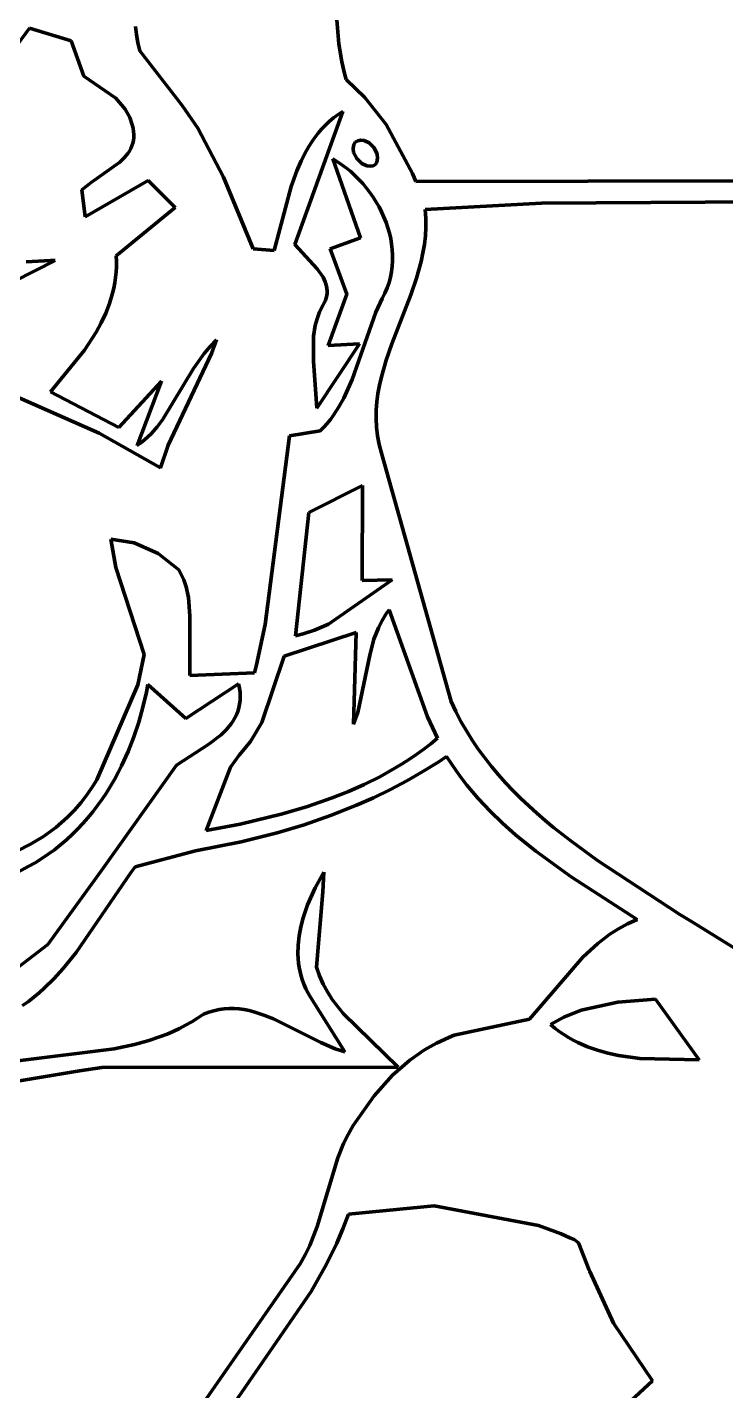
# Model space of a CAD drawing. Header units: millimetres. Extents: x 0 to 12.5, y 0 to 14.6.
# Drawn here: x 6.312 to 7.321, y 11.36 to 13.329 of the extents above; entities that cross this region are included whole.
import ezdxf

# ---------------------------------------------------------------- set-up
doc = ezdxf.new("R2010")
doc.units = ezdxf.units.MM
doc.layers.add('color#131313ff', color=7, linetype='CONTINUOUS', lineweight=100)
doc.layers.add('color#fcfcfcff', color=7, linetype='CONTINUOUS', lineweight=100)

msp = doc.modelspace()

# ---------------------------------------------------------------- linework, layer by layer
at = {"layer": 'color#131313ff'}
for p, q in [((6.7578, 13.3566), (6.7623, 13.3045)), ((6.2345, 13.2173), (6.3157, 13.3275)), ((6.3157, 13.3275), (6.3757, 13.3089)), ((6.4703, 13.3181), (6.4686, 13.3298)), ((6.3757, 13.3089), (6.3941, 13.2581)), ((6.4723, 13.3064), (6.4703, 13.3181)), ((6.4748, 13.2948), (6.4723, 13.3064)), ((6.5362, 13.2159), (6.4748, 13.2948)), ((6.7623, 13.3045), (6.7665, 13.2788)), ((6.7665, 13.2788), (6.7703, 13.2617)), ((6.3941, 13.2581), (6.4405, 13.2264)), ((6.7703, 13.2617), (6.7726, 13.2533)), ((6.7726, 13.2533), (6.7998, 13.2273)), ((6.7998, 13.2273), (6.8304, 13.1885)), ((6.4405, 13.2264), (6.4538, 13.2106)), ((6.4538, 13.2106), (6.4604, 13.1982)), ((6.5587, 13.1828), (6.5362, 13.2159)), ((6.6989, 13.0151), (6.768, 13.2071)), ((6.768, 13.2071), (6.7611, 13.2026)), ((6.4604, 13.1982), (6.4638, 13.1878)), ((6.4638, 13.1878), (6.4652, 13.1829)), ((6.7428, 13.1873), (6.7374, 13.1816)), ((6.7485, 13.1927), (6.7428, 13.1873)), ((6.7546, 13.1978), (6.7485, 13.1927)), ((6.7611, 13.2026), (6.7546, 13.1978)), ((6.8304, 13.1885), (6.8687, 13.1175)), ((6.4652, 13.1829), (6.466, 13.1782)), ((6.4664, 13.1693), (6.4658, 13.1652)), ((6.466, 13.1782), (6.4664, 13.1737)), ((6.4664, 13.1737), (6.4664, 13.1693)), ((6.5959, 13.1122), (6.5587, 13.1828)), ((6.7275, 13.1696), (6.7231, 13.1632)), ((6.7323, 13.1757), (6.7275, 13.1696)), ((6.7374, 13.1816), (6.7323, 13.1757)), ((6.46, 13.15), (6.4577, 13.1466)), ((6.462, 13.1536), (6.46, 13.15)), ((6.4636, 13.1573), (6.462, 13.1536)), ((6.4649, 13.1612), (6.4636, 13.1573)), ((6.4658, 13.1652), (6.4649, 13.1612)), ((6.715, 13.1499), (6.7079, 13.1359)), ((6.7189, 13.1566), (6.715, 13.1499)), ((6.7231, 13.1632), (6.7189, 13.1566)), ((6.7839, 13.1593), (6.7828, 13.1537)), ((6.7828, 13.1537), (6.7835, 13.148)), ((6.7835, 13.148), (6.788, 13.139)), ((6.7858, 13.1627), (6.7839, 13.1593)), ((6.7895, 13.1646), (6.7858, 13.1627)), ((6.7934, 13.1655), (6.7895, 13.1646)), ((6.799, 13.1651), (6.7934, 13.1655)), ((6.8061, 13.1619), (6.799, 13.1651)), ((6.8132, 13.1548), (6.8061, 13.1619)), ((6.8174, 13.1456), (6.8132, 13.1548)), ((6.446, 13.1339), (6.4048, 13.1045)), ((6.4523, 13.14), (6.446, 13.1339)), ((6.4577, 13.1466), (6.4523, 13.14)), ((6.7079, 13.1359), (6.7016, 13.1213)), ((6.7602, 13.1346), (6.7534, 13.1387)), ((6.7534, 13.1387), (6.7937, 13.0245)), ((6.7668, 13.1301), (6.7602, 13.1346)), ((6.7732, 13.1253), (6.7668, 13.1301)), ((6.788, 13.139), (6.7954, 13.1319)), ((6.7954, 13.1319), (6.8025, 13.1286)), ((6.8025, 13.1286), (6.8081, 13.128)), ((6.8081, 13.128), (6.8118, 13.1287)), ((6.8118, 13.1287), (6.8153, 13.1304)), ((6.8153, 13.1304), (6.8171, 13.134)), ((6.8171, 13.134), (6.8181, 13.1397)), ((6.8181, 13.1397), (6.8174, 13.1456)), ((6.6387, 13.0087), (6.5959, 13.1122)), ((6.7016, 13.1213), (6.6936, 13.0987)), ((6.7795, 13.1202), (6.7732, 13.1253)), ((6.7855, 13.1147), (6.7795, 13.1202)), ((6.7913, 13.109), (6.7855, 13.1147)), ((6.7968, 13.1029), (6.7913, 13.109)), ((6.8687, 13.1175), (6.8736, 13.106)), ((6.4048, 13.1045), (6.3914, 13.0942)), ((6.3914, 13.0942), (6.396, 13.055)), ((6.396, 13.055), (6.4868, 13.1074)), ((6.4868, 13.1074), (6.5262, 13.0687)), ((6.6936, 13.0987), (6.6687, 13.0065)), ((6.8021, 13.0966), (6.7968, 13.1029)), ((6.8071, 13.0901), (6.8021, 13.0966)), ((6.8118, 13.0833), (6.8071, 13.0901)), ((6.8736, 13.106), (8.0002, 13.1077)), ((6.8162, 13.0764), (6.8118, 13.0833)), ((6.8203, 13.0693), (6.8162, 13.0764)), ((6.824, 13.062), (6.8203, 13.0693)), ((7.055, 13.0747), (6.8871, 13.0654)), ((7.6944, 13.0791), (7.055, 13.0747)), ((6.5262, 13.0687), (6.4408, 12.9987)), ((6.8274, 13.0545), (6.824, 13.062)), ((6.8304, 13.0469), (6.8274, 13.0545)), ((6.8871, 13.0654), (6.888, 13.0527)), ((6.888, 13.0527), (6.888, 13.0401)), ((6.8331, 13.0392), (6.8304, 13.0469)), ((6.8353, 13.0314), (6.8331, 13.0392)), ((6.8371, 13.0236), (6.8353, 13.0314)), ((6.888, 13.0401), (6.8872, 13.0276)), ((6.7311, 12.9797), (6.6989, 13.0151)), ((6.7937, 13.0245), (6.7499, 13.0086)), ((6.8385, 13.0156), (6.8371, 13.0236)), ((6.8394, 13.0077), (6.8385, 13.0156)), ((6.8858, 13.0152), (6.8837, 13.0029)), ((6.8872, 13.0276), (6.8858, 13.0152)), ((6.2496, 12.9395), (6.3529, 12.992)), ((6.3458, 12.992), (6.3107, 12.9899)), ((6.3529, 12.992), (6.3458, 12.992)), ((6.4408, 12.9987), (6.4411, 12.9907)), ((6.4411, 12.9907), (6.4411, 12.9827)), ((6.6687, 13.0065), (6.6387, 13.0087)), ((6.7499, 13.0086), (6.7736, 12.9433)), ((6.8393, 12.9837), (6.8398, 12.9917)), ((6.8399, 12.9997), (6.8394, 13.0077)), ((6.8398, 12.9917), (6.8399, 12.9997)), ((6.881, 12.9907), (6.8779, 12.9786)), ((6.8837, 13.0029), (6.881, 12.9907)), ((6.4407, 12.9749), (6.4399, 12.9672)), ((6.4411, 12.9827), (6.4407, 12.9749)), ((6.7394, 12.9677), (6.7311, 12.9797)), ((6.8367, 12.9679), (6.8383, 12.9758)), ((6.8383, 12.9758), (6.8393, 12.9837)), ((6.8779, 12.9786), (6.8743, 12.9666)), ((6.4374, 12.952), (6.4356, 12.9446)), ((6.4388, 12.9595), (6.4374, 12.952)), ((6.4399, 12.9672), (6.4388, 12.9595)), ((6.7424, 12.9614), (6.7394, 12.9677)), ((6.7444, 12.9549), (6.7424, 12.9614)), ((6.745, 12.9516), (6.7444, 12.9549)), ((6.7453, 12.9483), (6.745, 12.9516)), ((6.8288, 12.9448), (6.832, 12.9524)), ((6.832, 12.9524), (6.8347, 12.9601)), ((6.8347, 12.9601), (6.8367, 12.9679)), ((6.8743, 12.9666), (6.8662, 12.9426)), ((6.4356, 12.9446), (6.4312, 12.93)), ((6.7412, 12.9308), (6.7428, 12.9344)), ((6.7428, 12.9344), (6.744, 12.938)), ((6.744, 12.938), (6.7448, 12.9414)), ((6.7448, 12.9414), (6.7452, 12.9449)), ((6.7452, 12.9449), (6.7453, 12.9483)), ((6.7736, 12.9433), (6.747, 12.8692)), ((6.8157, 12.9174), (6.8249, 12.9373)), ((6.8249, 12.9373), (6.8288, 12.9448)), ((6.8662, 12.9426), (6.8389, 12.8716)), ((6.4257, 12.9158), (6.4192, 12.902)), ((6.4312, 12.93), (6.4257, 12.9158)), ((6.7308, 12.9079), (6.7345, 12.9177)), ((6.7345, 12.9177), (6.7392, 12.9272)), ((6.7392, 12.9272), (6.7412, 12.9308)), ((6.7813, 12.8201), (6.8157, 12.9174)), ((6.4192, 12.902), (6.4118, 12.8885)), ((6.7258, 12.8828), (6.7282, 12.898)), ((6.7282, 12.898), (6.7308, 12.9079)), ((6.4118, 12.8885), (6.395, 12.8624)), ((6.5763, 12.8679), (6.5856, 12.8774)), ((6.5856, 12.8774), (6.5784, 12.8578)), ((6.7255, 12.8465), (6.7258, 12.8828)), ((6.395, 12.8624), (6.3461, 12.8024)), ((6.5784, 12.8578), (6.5159, 12.7255)), ((6.5526, 12.8359), (6.5677, 12.8577)), ((6.5677, 12.8577), (6.5763, 12.8679)), ((6.7923, 12.8715), (6.7307, 12.7787)), ((6.747, 12.8692), (6.7923, 12.8715)), ((6.8389, 12.8716), (6.8307, 12.8479)), ((6.5079, 12.762), (6.5526, 12.8359)), ((6.7307, 12.7787), (6.7255, 12.8465)), ((6.827, 12.836), (6.8237, 12.8241)), ((6.8307, 12.8479), (6.827, 12.836)), ((6.4445, 12.7509), (6.5063, 12.8176)), ((6.5063, 12.8176), (6.4709, 12.7247)), ((6.7695, 12.7934), (6.7813, 12.8201)), ((6.8237, 12.8241), (6.821, 12.8121)), ((6.4162, 12.7429), (6.2845, 12.8009)), ((6.3461, 12.8024), (6.4445, 12.7509)), ((6.8187, 12.8001), (6.8171, 12.788)), ((6.821, 12.8121), (6.8187, 12.8001)), ((6.7545, 12.7685), (6.7624, 12.7807)), ((6.7624, 12.7807), (6.7695, 12.7934)), ((6.8161, 12.7759), (6.8159, 12.7636)), ((6.8171, 12.788), (6.8161, 12.7759)), ((6.4999, 12.7517), (6.5079, 12.762)), ((6.7406, 12.7513), (6.7455, 12.7568)), ((6.7455, 12.7568), (6.7502, 12.7626)), ((6.7502, 12.7626), (6.7545, 12.7685)), ((6.8159, 12.7636), (6.8166, 12.7513)), ((6.5046, 12.6925), (6.4162, 12.7429)), ((6.4815, 12.7329), (6.4911, 12.7419)), ((6.4911, 12.7419), (6.4999, 12.7517)), ((6.6559, 12.4666), (6.6912, 12.7387)), ((6.6912, 12.7387), (6.7353, 12.7459)), ((6.7353, 12.7459), (6.7406, 12.7513)), ((6.8166, 12.7513), (6.8181, 12.7388)), ((6.8181, 12.7388), (6.8205, 12.7263)), ((6.4709, 12.7247), (6.4764, 12.7287)), ((6.4764, 12.7287), (6.4815, 12.7329)), ((6.5159, 12.7255), (6.5046, 12.6925)), ((6.8205, 12.7263), (6.824, 12.7136)), ((6.824, 12.7136), (6.9244, 12.3552)), ((6.7965, 12.667), (6.7188, 12.6284)), ((6.7959, 12.53), (6.7965, 12.667)), ((6.7188, 12.6284), (6.6996, 12.4503)), ((6.4404, 12.5486), (6.433, 12.5899)), ((6.433, 12.5899), (6.4668, 12.5845)), ((6.4668, 12.5845), (6.5015, 12.5692)), ((6.5015, 12.5692), (6.5312, 12.5454)), ((6.4812, 12.4232), (6.4404, 12.5486)), ((6.5312, 12.5454), (6.5338, 12.5406)), ((6.5338, 12.5406), (6.5383, 12.5309)), ((6.5383, 12.5309), (6.5417, 12.5209)), ((6.5417, 12.5209), (6.5451, 12.5055)), ((6.7472, 12.4672), (6.8391, 12.5308)), ((6.8391, 12.5308), (6.7959, 12.53)), ((6.5451, 12.5055), (6.5473, 12.479)), ((6.5473, 12.479), (6.5472, 12.3929)), ((6.8311, 12.4828), (6.8247, 12.4725)), ((6.8348, 12.4878), (6.8311, 12.4828)), ((6.8903, 12.3333), (6.8348, 12.4878)), ((6.6434, 12.4082), (6.6559, 12.4666)), ((6.7269, 12.4582), (6.7472, 12.4672)), ((6.8193, 12.4618), (6.8129, 12.4451)), ((6.8247, 12.4725), (6.8193, 12.4618)), ((6.7875, 12.4549), (6.6835, 12.4206)), ((6.6996, 12.4503), (6.7108, 12.4529)), ((6.7108, 12.4529), (6.7269, 12.4582)), ((6.7834, 12.3228), (6.7875, 12.4549)), ((6.8129, 12.4451), (6.8068, 12.4221)), ((6.4723, 12.3793), (6.4812, 12.4232)), ((6.6835, 12.4206), (6.6512, 12.325)), ((6.8068, 12.4221), (6.7896, 12.3397)), ((6.6404, 12.3966), (6.6434, 12.4082)), ((6.6176, 12.381), (6.5412, 12.3307)), ((6.5472, 12.3929), (6.6404, 12.3966)), ((6.6189, 12.3746), (6.6176, 12.381)), ((6.413, 12.2425), (6.4723, 12.3793)), ((6.4845, 12.3689), (6.4795, 12.3471)), ((6.4865, 12.3798), (6.4845, 12.3689)), ((6.5412, 12.3307), (6.4865, 12.3798)), ((6.6197, 12.3684), (6.6189, 12.3746)), ((6.62, 12.3625), (6.6197, 12.3684)), ((6.6197, 12.3568), (6.62, 12.3625)), ((6.4795, 12.3471), (6.4734, 12.3255)), ((6.6145, 12.3363), (6.6164, 12.3411)), ((6.6164, 12.3411), (6.6179, 12.3462)), ((6.6179, 12.3462), (6.619, 12.3514)), ((6.619, 12.3514), (6.6197, 12.3568)), ((6.9244, 12.3552), (6.9312, 12.3407)), ((6.4734, 12.3255), (6.4663, 12.3042)), ((6.5999, 12.3149), (6.6066, 12.323)), ((6.6066, 12.323), (6.6096, 12.3273)), ((6.6096, 12.3273), (6.6122, 12.3317)), ((6.6122, 12.3317), (6.6145, 12.3363)), ((6.6512, 12.325), (6.6349, 12.2978)), ((6.7896, 12.3397), (6.7834, 12.3228)), ((6.9048, 12.3023), (6.8903, 12.3333)), ((6.9312, 12.3407), (6.9386, 12.3265)), ((6.9386, 12.3265), (6.9465, 12.3128)), ((6.4663, 12.3042), (6.458, 12.2832)), ((6.5748, 12.2937), (6.5922, 12.3074)), ((6.5922, 12.3074), (6.5999, 12.3149)), ((6.895, 12.2943), (6.9048, 12.3023)), ((6.9465, 12.3128), (6.9548, 12.2994)), ((6.458, 12.2832), (6.4487, 12.2627)), ((6.5281, 12.2632), (6.5748, 12.2937)), ((6.6349, 12.2978), (6.6214, 12.2811)), ((6.8747, 12.2792), (6.8849, 12.2866)), ((6.8849, 12.2866), (6.895, 12.2943)), ((6.9548, 12.2994), (6.9636, 12.2864)), ((6.9636, 12.2864), (6.9729, 12.2738)), ((6.4194, 12.1112), (6.5281, 12.2632)), ((6.4487, 12.2627), (6.4436, 12.2527)), ((6.6185, 12.2779), (6.606, 12.2606)), ((6.6214, 12.2811), (6.6185, 12.2779)), ((6.8431, 12.2589), (6.8538, 12.2654)), ((6.8538, 12.2654), (6.8644, 12.2722)), ((6.8644, 12.2722), (6.8747, 12.2792)), ((6.9066, 12.2684), (6.8837, 12.2541)), ((6.9178, 12.2759), (6.9066, 12.2684)), ((6.9247, 12.2652), (6.9178, 12.2759)), ((6.9319, 12.2548), (6.9247, 12.2652)), ((6.9729, 12.2738), (6.9825, 12.2615)), ((6.4071, 12.2331), (6.413, 12.2425)), ((6.4382, 12.2428), (6.4326, 12.2331)), ((6.4436, 12.2527), (6.4382, 12.2428)), ((6.606, 12.2606), (6.5708, 12.1691)), ((6.7989, 12.2356), (6.8213, 12.2467)), ((6.8213, 12.2467), (6.8431, 12.2589)), ((6.8837, 12.2541), (6.8604, 12.2407)), ((6.9394, 12.2446), (6.9319, 12.2548)), ((6.9471, 12.2346), (6.9394, 12.2446)), ((6.9825, 12.2615), (6.9926, 12.2495)), ((6.9926, 12.2495), (7.003, 12.2378)), ((6.3989, 12.2209), (6.4071, 12.2331)), ((6.4266, 12.2235), (6.4204, 12.2142)), ((6.4326, 12.2331), (6.4266, 12.2235)), ((6.7528, 12.2161), (6.7761, 12.2254)), ((6.7761, 12.2254), (6.7989, 12.2356)), ((6.8366, 12.2281), (6.8124, 12.2164)), ((6.8604, 12.2407), (6.8366, 12.2281)), ((6.9551, 12.225), (6.9471, 12.2346)), ((6.9634, 12.2155), (6.9551, 12.225)), ((7.003, 12.2378), (7.0138, 12.2265)), ((7.0138, 12.2265), (7.0249, 12.2154)), ((6.3804, 12.1983), (6.39, 12.2093)), ((6.39, 12.2093), (6.3989, 12.2209)), ((6.4139, 12.2051), (6.4072, 12.1962)), ((6.4204, 12.2142), (6.4139, 12.2051)), ((6.6811, 12.1931), (6.7172, 12.2038)), ((6.7172, 12.2038), (6.7528, 12.2161)), ((6.7878, 12.2055), (6.7503, 12.1906)), ((6.8124, 12.2164), (6.7878, 12.2055)), ((6.9806, 12.1972), (6.9634, 12.2155)), ((7.0249, 12.2154), (7.0363, 12.2046)), ((7.0363, 12.2046), (7.048, 12.194)), ((6.3535, 12.1736), (6.3701, 12.188)), ((6.3701, 12.188), (6.3804, 12.1983)), ((6.4001, 12.1875), (6.3928, 12.1791)), ((6.4072, 12.1962), (6.4001, 12.1875)), ((6.6199, 12.1785), (6.6811, 12.1931)), ((6.7503, 12.1906), (6.7121, 12.1774)), ((6.9986, 12.1798), (6.9806, 12.1972)), ((7.048, 12.194), (7.0599, 12.1837)), ((7.0599, 12.1837), (7.0721, 12.1736)), ((6.3358, 12.1607), (6.3535, 12.1736)), ((6.3852, 12.171), (6.3773, 12.1632)), ((6.3928, 12.1791), (6.3852, 12.171)), ((6.5708, 12.1691), (6.6199, 12.1785)), ((6.6734, 12.1658), (6.6211, 12.1527)), ((6.7121, 12.1774), (6.6734, 12.1658)), ((7.0173, 12.1631), (6.9986, 12.1798)), ((7.0721, 12.1736), (7.097, 12.154)), ((6.2975, 12.1392), (6.317, 12.1492)), ((6.317, 12.1492), (6.3358, 12.1607)), ((6.3606, 12.1483), (6.3518, 12.1414)), ((6.3691, 12.1556), (6.3606, 12.1483)), ((6.3773, 12.1632), (6.3691, 12.1556)), ((6.6211, 12.1527), (6.5551, 12.1398)), ((7.0466, 12.1393), (7.0173, 12.1631)), ((7.097, 12.154), (7.1357, 12.126)), ((6.3334, 12.1285), (6.3238, 12.1226)), ((6.3428, 12.1348), (6.3334, 12.1285)), ((6.3518, 12.1414), (6.3428, 12.1348)), ((6.5551, 12.1398), (6.4684, 12.1169)), ((7.0977, 12.1023), (7.0466, 12.1393)), ((7.1357, 12.126), (7.2543, 12.048)), ((6.3139, 12.1171), (6.2988, 12.1092)), ((6.3238, 12.1226), (6.3139, 12.1171)), ((6.3419, 12.0045), (6.4194, 12.1112)), ((6.4625, 12.1089), (6.383, 11.9932)), ((6.4684, 12.1169), (6.4625, 12.1089)), ((6.7281, 12.0863), (6.7408, 12.1088)), ((6.7408, 12.1088), (6.7393, 12.0804)), ((6.7172, 12.062), (6.7281, 12.0863)), ((7.1929, 12.0408), (7.0977, 12.1023)), ((6.7393, 12.0804), (6.73, 11.972)), ((6.7108, 12.0429), (6.7172, 12.062)), ((7.2543, 12.048), (7.2712, 12.0379)), ((6.705, 12.0169), (6.7074, 12.03)), ((6.7074, 12.03), (6.7108, 12.0429)), ((7.1537, 12.0194), (7.1661, 12.0274)), ((7.1661, 12.0274), (7.1791, 12.0345)), ((7.1791, 12.0345), (7.1929, 12.0408)), ((7.2712, 12.0379), (7.4395, 11.9337)), ((6.7036, 12.0038), (6.705, 12.0169)), ((7.1362, 12.006), (7.1537, 12.0194)), ((6.2653, 11.9459), (6.3419, 12.0045)), ((6.383, 11.9932), (6.3643, 11.97)), ((6.7032, 11.9908), (6.7036, 12.0038)), ((6.7035, 11.9843), (6.7032, 11.9908)), ((7.1147, 11.9862), (7.1362, 12.006)), ((6.3643, 11.97), (6.351, 11.9552)), ((6.7041, 11.9778), (6.7035, 11.9843)), ((6.705, 11.9714), (6.7041, 11.9778)), ((6.7063, 11.9651), (6.705, 11.9714)), ((6.73, 11.972), (6.7343, 11.9594)), ((7.0373, 11.8969), (7.1147, 11.9862)), ((6.351, 11.9552), (6.3369, 11.9413)), ((6.7078, 11.9588), (6.7063, 11.9651)), ((6.7098, 11.9526), (6.7078, 11.9588)), ((6.7121, 11.9464), (6.7098, 11.9526)), ((6.7343, 11.9594), (6.7395, 11.9475)), ((6.7395, 11.9475), (6.7457, 11.9361)), ((6.3219, 11.9283), (6.314, 11.9222)), ((6.3295, 11.9347), (6.3219, 11.9283)), ((6.3369, 11.9413), (6.3295, 11.9347)), ((6.7148, 11.9404), (6.7121, 11.9464)), ((6.718, 11.9345), (6.7148, 11.9404)), ((6.7215, 11.9287), (6.718, 11.9345)), ((6.7708, 11.8496), (6.7215, 11.9287)), ((6.7457, 11.9361), (6.7526, 11.9253)), ((6.314, 11.9222), (6.3058, 11.9164)), ((6.5744, 11.9068), (6.5819, 11.909)), ((6.5819, 11.909), (6.5893, 11.9106)), ((6.5893, 11.9106), (6.5967, 11.9116)), ((6.5967, 11.9116), (6.604, 11.9121)), ((6.604, 11.9121), (6.6112, 11.912)), ((6.6112, 11.912), (6.6184, 11.9115)), ((6.6184, 11.9115), (6.6256, 11.9105)), ((6.6256, 11.9105), (6.6327, 11.9091)), ((6.6327, 11.9091), (6.6397, 11.9073)), ((6.7526, 11.9253), (6.7684, 11.9049)), ((7.1121, 11.9097), (7.0871, 11.8996)), ((7.165, 11.9213), (7.1121, 11.9097)), ((7.2192, 11.9255), (7.165, 11.9213)), ((7.2824, 11.838), (7.2192, 11.9255)), ((6.5411, 11.8879), (6.5499, 11.8928)), ((6.5499, 11.8928), (6.5584, 11.8981)), ((6.5584, 11.8981), (6.5668, 11.9039)), ((6.5668, 11.9039), (6.5744, 11.9068)), ((6.6397, 11.9073), (6.6538, 11.9027)), ((6.6538, 11.9027), (6.6677, 11.8971)), ((6.6677, 11.8971), (6.7363, 11.8629)), ((6.7684, 11.9049), (6.8479, 11.8275)), ((6.9289, 11.8737), (7.0373, 11.8969)), ((7.0871, 11.8996), (7.0679, 11.8889)), ((7.0679, 11.8889), (7.0742, 11.8837)), ((6.4863, 11.8655), (6.505, 11.8717)), ((6.505, 11.8717), (6.5142, 11.8752)), ((6.5142, 11.8752), (6.5233, 11.8791)), ((6.5233, 11.8791), (6.5323, 11.8833)), ((6.5323, 11.8833), (6.5411, 11.8879)), ((6.9032, 11.8623), (6.9212, 11.8705)), ((6.9212, 11.8705), (6.9289, 11.8737)), ((7.0742, 11.8837), (7.0805, 11.879)), ((7.0805, 11.879), (7.087, 11.8745)), ((7.087, 11.8745), (7.0937, 11.8704)), ((7.0937, 11.8704), (7.1004, 11.8666)), ((6.2989, 11.8365), (6.438, 11.8541)), ((6.438, 11.8541), (6.4672, 11.8603)), ((6.4672, 11.8603), (6.4863, 11.8655)), ((6.7363, 11.8629), (6.7569, 11.8541)), ((6.7569, 11.8541), (6.7708, 11.8496)), ((6.8645, 11.8375), (6.886, 11.8526)), ((6.886, 11.8526), (6.9032, 11.8623)), ((7.1004, 11.8666), (7.1073, 11.8631)), ((7.1073, 11.8631), (7.1214, 11.8569)), ((7.1214, 11.8569), (7.1359, 11.8518)), ((7.1359, 11.8518), (7.1507, 11.8476)), ((6.8397, 11.8158), (6.8645, 11.8375)), ((7.1507, 11.8476), (7.1658, 11.8443)), ((7.1658, 11.8443), (7.1967, 11.8399)), ((7.1967, 11.8399), (7.2824, 11.838)), ((6.3878, 11.822), (6.1429, 11.7817)), ((6.4203, 11.8272), (6.3878, 11.822)), ((6.8479, 11.8275), (6.4203, 11.8272)), ((6.8132, 11.7863), (6.8397, 11.8158)), ((6.7831, 11.7432), (6.8132, 11.7863)), ((6.7755, 11.7304), (6.7831, 11.7432)), ((6.7606, 11.6967), (6.7689, 11.7171)), ((6.7689, 11.7171), (6.7755, 11.7304)), ((6.7308, 11.5975), (6.7606, 11.6967)), ((6.7762, 11.6153), (6.7681, 11.5941)), ((6.8998, 11.6273), (6.7762, 11.6153)), ((7.0504, 11.599), (6.8998, 11.6273)), ((6.7202, 11.57), (6.7308, 11.5975)), ((6.7681, 11.5941), (6.7592, 11.5734)), ((7.0831, 11.587), (7.0504, 11.599)), ((6.7592, 11.5734), (6.7444, 11.543)), ((7.0958, 11.5812), (7.0831, 11.587)), ((7.102, 11.5787), (7.0958, 11.5812)), ((7.1082, 11.5738), (7.102, 11.5787)), ((7.1238, 11.5343), (7.1082, 11.5738)), ((6.7065, 11.5437), (6.7138, 11.5567)), ((6.7138, 11.5567), (6.7202, 11.57)), ((6.5015, 11.249), (6.7065, 11.5437)), ((6.7444, 11.543), (6.7225, 11.5038)), ((7.1245, 11.5324), (7.1238, 11.5343)), ((7.1587, 11.4581), (7.1245, 11.5324)), ((6.7225, 11.5038), (6.6071, 11.3369)), ((7.2151, 11.3745), (7.1587, 11.4581)), ((7.093, 11.2623), (7.2151, 11.3745))]:
    msp.add_line(p, q, dxfattribs=at)
at = {"layer": 'color#fcfcfcff'}
for p, q in [((6.7623, 13.3045), (6.7578, 13.3566)), ((6.3157, 13.3275), (6.2345, 13.2173)), ((6.3757, 13.3089), (6.3157, 13.3275)), ((6.4686, 13.3298), (6.4703, 13.3181)), ((6.3941, 13.2581), (6.3757, 13.3089)), ((6.4703, 13.3181), (6.4723, 13.3064)), ((6.4723, 13.3064), (6.4748, 13.2948)), ((6.4748, 13.2948), (6.5362, 13.2159)), ((6.7665, 13.2788), (6.7623, 13.3045)), ((6.7703, 13.2617), (6.7665, 13.2788)), ((6.4405, 13.2264), (6.3941, 13.2581)), ((6.7726, 13.2533), (6.7703, 13.2617)), ((6.7998, 13.2273), (6.7726, 13.2533)), ((6.8304, 13.1885), (6.7998, 13.2273)), ((6.4538, 13.2106), (6.4405, 13.2264)), ((6.4604, 13.1982), (6.4538, 13.2106)), ((6.5362, 13.2159), (6.5587, 13.1828)), ((6.768, 13.2071), (6.6989, 13.0151)), ((6.7611, 13.2026), (6.768, 13.2071)), ((6.4638, 13.1878), (6.4604, 13.1982)), ((6.4652, 13.1829), (6.4638, 13.1878)), ((6.7374, 13.1816), (6.7428, 13.1873)), ((6.7428, 13.1873), (6.7485, 13.1927)), ((6.7485, 13.1927), (6.7546, 13.1978)), ((6.7546, 13.1978), (6.7611, 13.2026)), ((6.8687, 13.1175), (6.8304, 13.1885)), ((6.466, 13.1782), (6.4652, 13.1829)), ((6.4658, 13.1652), (6.4664, 13.1693)), ((6.4664, 13.1737), (6.466, 13.1782)), ((6.4664, 13.1693), (6.4664, 13.1737)), ((6.5587, 13.1828), (6.5959, 13.1122)), ((6.7231, 13.1632), (6.7275, 13.1696)), ((6.7275, 13.1696), (6.7323, 13.1757)), ((6.7323, 13.1757), (6.7374, 13.1816)), ((6.4577, 13.1466), (6.46, 13.15)), ((6.46, 13.15), (6.462, 13.1536)), ((6.462, 13.1536), (6.4636, 13.1573)), ((6.4636, 13.1573), (6.4649, 13.1612)), ((6.4649, 13.1612), (6.4658, 13.1652)), ((6.7079, 13.1359), (6.715, 13.1499)), ((6.715, 13.1499), (6.7189, 13.1566)), ((6.7189, 13.1566), (6.7231, 13.1632)), ((6.7828, 13.1537), (6.7839, 13.1593)), ((6.7835, 13.148), (6.7828, 13.1537)), ((6.788, 13.139), (6.7835, 13.148)), ((6.7839, 13.1593), (6.7858, 13.1627)), ((6.7858, 13.1627), (6.7895, 13.1646)), ((6.7895, 13.1646), (6.7934, 13.1655)), ((6.7934, 13.1655), (6.799, 13.1651)), ((6.799, 13.1651), (6.8061, 13.1619)), ((6.8061, 13.1619), (6.8132, 13.1548)), ((6.8132, 13.1548), (6.8174, 13.1456)), ((6.4048, 13.1045), (6.446, 13.1339)), ((6.446, 13.1339), (6.4523, 13.14)), ((6.4523, 13.14), (6.4577, 13.1466)), ((6.7016, 13.1213), (6.7079, 13.1359)), ((6.7937, 13.0245), (6.7534, 13.1387)), ((6.7534, 13.1387), (6.7602, 13.1346)), ((6.7602, 13.1346), (6.7668, 13.1301)), ((6.7668, 13.1301), (6.7732, 13.1253)), ((6.7954, 13.1319), (6.788, 13.139)), ((6.8025, 13.1286), (6.7954, 13.1319)), ((6.8081, 13.128), (6.8025, 13.1286)), ((6.8118, 13.1287), (6.8081, 13.128)), ((6.8153, 13.1304), (6.8118, 13.1287)), ((6.8171, 13.134), (6.8153, 13.1304)), ((6.8181, 13.1397), (6.8171, 13.134)), ((6.8174, 13.1456), (6.8181, 13.1397)), ((6.5959, 13.1122), (6.6387, 13.0087)), ((6.6936, 13.0987), (6.7016, 13.1213)), ((6.7732, 13.1253), (6.7795, 13.1202)), ((6.7795, 13.1202), (6.7855, 13.1147)), ((6.7855, 13.1147), (6.7913, 13.109)), ((6.7913, 13.109), (6.7968, 13.1029)), ((6.8736, 13.106), (6.8687, 13.1175)), ((6.3914, 13.0942), (6.4048, 13.1045)), ((6.396, 13.055), (6.3914, 13.0942)), ((6.4868, 13.1074), (6.396, 13.055)), ((6.5262, 13.0687), (6.4868, 13.1074)), ((6.6687, 13.0065), (6.6936, 13.0987)), ((6.7968, 13.1029), (6.8021, 13.0966)), ((6.8021, 13.0966), (6.8071, 13.0901)), ((6.8071, 13.0901), (6.8118, 13.0833)), ((8.0002, 13.1077), (6.8736, 13.106)), ((6.8118, 13.0833), (6.8162, 13.0764)), ((6.8162, 13.0764), (6.8203, 13.0693)), ((6.8203, 13.0693), (6.824, 13.062)), ((6.8871, 13.0654), (7.055, 13.0747)), ((7.055, 13.0747), (7.6944, 13.0791)), ((6.4408, 12.9987), (6.5262, 13.0687)), ((6.824, 13.062), (6.8274, 13.0545)), ((6.8274, 13.0545), (6.8304, 13.0469)), ((6.888, 13.0527), (6.8871, 13.0654)), ((6.888, 13.0401), (6.888, 13.0527)), ((6.8304, 13.0469), (6.8331, 13.0392)), ((6.8331, 13.0392), (6.8353, 13.0314)), ((6.8353, 13.0314), (6.8371, 13.0236)), ((6.8872, 13.0276), (6.888, 13.0401)), ((6.6989, 13.0151), (6.7311, 12.9797)), ((6.7499, 13.0086), (6.7937, 13.0245)), ((6.8371, 13.0236), (6.8385, 13.0156)), ((6.8385, 13.0156), (6.8394, 13.0077)), ((6.8837, 13.0029), (6.8858, 13.0152)), ((6.8858, 13.0152), (6.8872, 13.0276)), ((6.3529, 12.992), (6.2496, 12.9395)), ((6.3107, 12.9899), (6.3458, 12.992)), ((6.3458, 12.992), (6.3529, 12.992)), ((6.4411, 12.9907), (6.4408, 12.9987)), ((6.4411, 12.9827), (6.4411, 12.9907)), ((6.6387, 13.0087), (6.6687, 13.0065)), ((6.7736, 12.9433), (6.7499, 13.0086)), ((6.8398, 12.9917), (6.8393, 12.9837)), ((6.8394, 13.0077), (6.8399, 12.9997)), ((6.8399, 12.9997), (6.8398, 12.9917)), ((6.8779, 12.9786), (6.881, 12.9907)), ((6.881, 12.9907), (6.8837, 13.0029)), ((6.4399, 12.9672), (6.4407, 12.9749)), ((6.4407, 12.9749), (6.4411, 12.9827)), ((6.7311, 12.9797), (6.7394, 12.9677)), ((6.8383, 12.9758), (6.8367, 12.9679)), ((6.8393, 12.9837), (6.8383, 12.9758)), ((6.8743, 12.9666), (6.8779, 12.9786)), ((6.4356, 12.9446), (6.4374, 12.952)), ((6.4374, 12.952), (6.4388, 12.9595)), ((6.4388, 12.9595), (6.4399, 12.9672)), ((6.7394, 12.9677), (6.7424, 12.9614)), ((6.7424, 12.9614), (6.7444, 12.9549)), ((6.7444, 12.9549), (6.745, 12.9516)), ((6.745, 12.9516), (6.7453, 12.9483)), ((6.832, 12.9524), (6.8288, 12.9448)), ((6.8347, 12.9601), (6.832, 12.9524)), ((6.8367, 12.9679), (6.8347, 12.9601)), ((6.8662, 12.9426), (6.8743, 12.9666)), ((6.4312, 12.93), (6.4356, 12.9446)), ((6.7428, 12.9344), (6.7412, 12.9308)), ((6.744, 12.938), (6.7428, 12.9344)), ((6.7448, 12.9414), (6.744, 12.938)), ((6.7452, 12.9449), (6.7448, 12.9414)), ((6.7453, 12.9483), (6.7452, 12.9449)), ((6.747, 12.8692), (6.7736, 12.9433)), ((6.8249, 12.9373), (6.8157, 12.9174)), ((6.8288, 12.9448), (6.8249, 12.9373)), ((6.8389, 12.8716), (6.8662, 12.9426)), ((6.4192, 12.902), (6.4257, 12.9158)), ((6.4257, 12.9158), (6.4312, 12.93)), ((6.7345, 12.9177), (6.7308, 12.9079)), ((6.7392, 12.9272), (6.7345, 12.9177)), ((6.7412, 12.9308), (6.7392, 12.9272)), ((6.8157, 12.9174), (6.7813, 12.8201)), ((6.4118, 12.8885), (6.4192, 12.902)), ((6.7282, 12.898), (6.7258, 12.8828)), ((6.7308, 12.9079), (6.7282, 12.898)), ((6.395, 12.8624), (6.4118, 12.8885)), ((6.5856, 12.8774), (6.5763, 12.8679)), ((6.5784, 12.8578), (6.5856, 12.8774)), ((6.7258, 12.8828), (6.7255, 12.8465)), ((6.3461, 12.8024), (6.395, 12.8624)), ((6.5159, 12.7255), (6.5784, 12.8578)), ((6.5677, 12.8577), (6.5526, 12.8359)), ((6.5763, 12.8679), (6.5677, 12.8577)), ((6.7307, 12.7787), (6.7923, 12.8715)), ((6.7923, 12.8715), (6.747, 12.8692)), ((6.8307, 12.8479), (6.8389, 12.8716)), ((6.5526, 12.8359), (6.5079, 12.762)), ((6.7255, 12.8465), (6.7307, 12.7787)), ((6.8237, 12.8241), (6.827, 12.836)), ((6.827, 12.836), (6.8307, 12.8479)), ((6.5063, 12.8176), (6.4445, 12.7509)), ((6.4709, 12.7247), (6.5063, 12.8176)), ((6.7813, 12.8201), (6.7695, 12.7934)), ((6.821, 12.8121), (6.8237, 12.8241)), ((6.2845, 12.8009), (6.4162, 12.7429)), ((6.4445, 12.7509), (6.3461, 12.8024)), ((6.8171, 12.788), (6.8187, 12.8001)), ((6.8187, 12.8001), (6.821, 12.8121)), ((6.7624, 12.7807), (6.7545, 12.7685)), ((6.7695, 12.7934), (6.7624, 12.7807)), ((6.8159, 12.7636), (6.8161, 12.7759)), ((6.8161, 12.7759), (6.8171, 12.788)), ((6.5079, 12.762), (6.4999, 12.7517)), ((6.7455, 12.7568), (6.7406, 12.7513)), ((6.7502, 12.7626), (6.7455, 12.7568)), ((6.7545, 12.7685), (6.7502, 12.7626)), ((6.8166, 12.7513), (6.8159, 12.7636)), ((6.4162, 12.7429), (6.5046, 12.6925)), ((6.4911, 12.7419), (6.4815, 12.7329)), ((6.4999, 12.7517), (6.4911, 12.7419)), ((6.6912, 12.7387), (6.6559, 12.4666)), ((6.7353, 12.7459), (6.6912, 12.7387)), ((6.7406, 12.7513), (6.7353, 12.7459)), ((6.8181, 12.7388), (6.8166, 12.7513)), ((6.8205, 12.7263), (6.8181, 12.7388)), ((6.4764, 12.7287), (6.4709, 12.7247)), ((6.4815, 12.7329), (6.4764, 12.7287)), ((6.5046, 12.6925), (6.5159, 12.7255)), ((6.824, 12.7136), (6.8205, 12.7263)), ((6.9244, 12.3552), (6.824, 12.7136)), ((6.7188, 12.6284), (6.7965, 12.667)), ((6.7965, 12.667), (6.7959, 12.53)), ((6.6996, 12.4503), (6.7188, 12.6284)), ((6.4668, 12.5845), (6.433, 12.5899)), ((6.433, 12.5899), (6.4404, 12.5486)), ((6.5015, 12.5692), (6.4668, 12.5845)), ((6.5312, 12.5454), (6.5015, 12.5692)), ((6.4404, 12.5486), (6.4812, 12.4232)), ((6.5338, 12.5406), (6.5312, 12.5454)), ((6.5383, 12.5309), (6.5338, 12.5406)), ((6.5417, 12.5209), (6.5383, 12.5309)), ((6.5451, 12.5055), (6.5417, 12.5209)), ((6.8391, 12.5308), (6.7472, 12.4672)), ((6.7959, 12.53), (6.8391, 12.5308)), ((6.5473, 12.479), (6.5451, 12.5055)), ((6.5472, 12.3929), (6.5473, 12.479)), ((6.8247, 12.4725), (6.8311, 12.4828)), ((6.8311, 12.4828), (6.8348, 12.4878)), ((6.8348, 12.4878), (6.8903, 12.3333)), ((6.6559, 12.4666), (6.6434, 12.4082)), ((6.7472, 12.4672), (6.7269, 12.4582)), ((6.8129, 12.4451), (6.8193, 12.4618)), ((6.8193, 12.4618), (6.8247, 12.4725)), ((6.6835, 12.4206), (6.7875, 12.4549)), ((6.7108, 12.4529), (6.6996, 12.4503)), ((6.7269, 12.4582), (6.7108, 12.4529)), ((6.7875, 12.4549), (6.7834, 12.3228)), ((6.8068, 12.4221), (6.8129, 12.4451)), ((6.4812, 12.4232), (6.4723, 12.3793)), ((6.6512, 12.325), (6.6835, 12.4206)), ((6.7896, 12.3397), (6.8068, 12.4221)), ((6.6434, 12.4082), (6.6404, 12.3966)), ((6.5412, 12.3307), (6.6176, 12.381)), ((6.6404, 12.3966), (6.5472, 12.3929)), ((6.6176, 12.381), (6.6189, 12.3746)), ((6.4723, 12.3793), (6.413, 12.2425)), ((6.4795, 12.3471), (6.4845, 12.3689)), ((6.4845, 12.3689), (6.4865, 12.3798)), ((6.4865, 12.3798), (6.5412, 12.3307)), ((6.6189, 12.3746), (6.6197, 12.3684)), ((6.6197, 12.3684), (6.62, 12.3625)), ((6.62, 12.3625), (6.6197, 12.3568)), ((6.4734, 12.3255), (6.4795, 12.3471)), ((6.6164, 12.3411), (6.6145, 12.3363)), ((6.6179, 12.3462), (6.6164, 12.3411)), ((6.619, 12.3514), (6.6179, 12.3462)), ((6.6197, 12.3568), (6.619, 12.3514)), ((6.9312, 12.3407), (6.9244, 12.3552)), ((6.4663, 12.3042), (6.4734, 12.3255)), ((6.6066, 12.323), (6.5999, 12.3149)), ((6.6096, 12.3273), (6.6066, 12.323)), ((6.6122, 12.3317), (6.6096, 12.3273)), ((6.6145, 12.3363), (6.6122, 12.3317)), ((6.6349, 12.2978), (6.6512, 12.325)), ((6.7834, 12.3228), (6.7896, 12.3397)), ((6.8903, 12.3333), (6.9048, 12.3023)), ((6.9386, 12.3265), (6.9312, 12.3407)), ((6.9465, 12.3128), (6.9386, 12.3265)), ((6.458, 12.2832), (6.4663, 12.3042)), ((6.5922, 12.3074), (6.5748, 12.2937)), ((6.5999, 12.3149), (6.5922, 12.3074)), ((6.9048, 12.3023), (6.895, 12.2943)), ((6.9548, 12.2994), (6.9465, 12.3128)), ((6.4487, 12.2627), (6.458, 12.2832)), ((6.5748, 12.2937), (6.5281, 12.2632)), ((6.6214, 12.2811), (6.6349, 12.2978)), ((6.8849, 12.2866), (6.8747, 12.2792)), ((6.895, 12.2943), (6.8849, 12.2866)), ((6.9636, 12.2864), (6.9548, 12.2994)), ((6.9729, 12.2738), (6.9636, 12.2864)), ((6.5281, 12.2632), (6.4194, 12.1112)), ((6.4436, 12.2527), (6.4487, 12.2627)), ((6.606, 12.2606), (6.6185, 12.2779)), ((6.6185, 12.2779), (6.6214, 12.2811)), ((6.8538, 12.2654), (6.8431, 12.2589)), ((6.8644, 12.2722), (6.8538, 12.2654)), ((6.8747, 12.2792), (6.8644, 12.2722)), ((6.8837, 12.2541), (6.9066, 12.2684)), ((6.9066, 12.2684), (6.9178, 12.2759)), ((6.9178, 12.2759), (6.9247, 12.2652)), ((6.9247, 12.2652), (6.9319, 12.2548)), ((6.9825, 12.2615), (6.9729, 12.2738)), ((6.413, 12.2425), (6.4071, 12.2331)), ((6.4326, 12.2331), (6.4382, 12.2428)), ((6.4382, 12.2428), (6.4436, 12.2527)), ((6.5708, 12.1691), (6.606, 12.2606)), ((6.8213, 12.2467), (6.7989, 12.2356)), ((6.8431, 12.2589), (6.8213, 12.2467)), ((6.8604, 12.2407), (6.8837, 12.2541)), ((6.9319, 12.2548), (6.9394, 12.2446)), ((6.9394, 12.2446), (6.9471, 12.2346)), ((6.9926, 12.2495), (6.9825, 12.2615)), ((7.003, 12.2378), (6.9926, 12.2495)), ((6.4071, 12.2331), (6.3989, 12.2209)), ((6.4204, 12.2142), (6.4266, 12.2235)), ((6.4266, 12.2235), (6.4326, 12.2331)), ((6.7761, 12.2254), (6.7528, 12.2161)), ((6.7989, 12.2356), (6.7761, 12.2254)), ((6.8124, 12.2164), (6.8366, 12.2281)), ((6.8366, 12.2281), (6.8604, 12.2407)), ((6.9471, 12.2346), (6.9551, 12.225)), ((6.9551, 12.225), (6.9634, 12.2155)), ((7.0138, 12.2265), (7.003, 12.2378)), ((7.0249, 12.2154), (7.0138, 12.2265)), ((6.39, 12.2093), (6.3804, 12.1983)), ((6.3989, 12.2209), (6.39, 12.2093)), ((6.4072, 12.1962), (6.4139, 12.2051)), ((6.4139, 12.2051), (6.4204, 12.2142)), ((6.7172, 12.2038), (6.6811, 12.1931)), ((6.7528, 12.2161), (6.7172, 12.2038)), ((6.7503, 12.1906), (6.7878, 12.2055)), ((6.7878, 12.2055), (6.8124, 12.2164)), ((6.9634, 12.2155), (6.9806, 12.1972)), ((7.0363, 12.2046), (7.0249, 12.2154)), ((7.048, 12.194), (7.0363, 12.2046)), ((6.3701, 12.188), (6.3535, 12.1736)), ((6.3804, 12.1983), (6.3701, 12.188)), ((6.3928, 12.1791), (6.4001, 12.1875)), ((6.4001, 12.1875), (6.4072, 12.1962)), ((6.6811, 12.1931), (6.6199, 12.1785)), ((6.7121, 12.1774), (6.7503, 12.1906)), ((6.9806, 12.1972), (6.9986, 12.1798)), ((7.0599, 12.1837), (7.048, 12.194)), ((7.0721, 12.1736), (7.0599, 12.1837)), ((6.3535, 12.1736), (6.3358, 12.1607)), ((6.3773, 12.1632), (6.3852, 12.171)), ((6.3852, 12.171), (6.3928, 12.1791)), ((6.6199, 12.1785), (6.5708, 12.1691)), ((6.6211, 12.1527), (6.6734, 12.1658)), ((6.6734, 12.1658), (6.7121, 12.1774)), ((6.9986, 12.1798), (7.0173, 12.1631)), ((7.097, 12.154), (7.0721, 12.1736)), ((6.317, 12.1492), (6.2975, 12.1392)), ((6.3358, 12.1607), (6.317, 12.1492)), ((6.3518, 12.1414), (6.3606, 12.1483)), ((6.3606, 12.1483), (6.3691, 12.1556)), ((6.3691, 12.1556), (6.3773, 12.1632)), ((6.5551, 12.1398), (6.6211, 12.1527)), ((7.0173, 12.1631), (7.0466, 12.1393)), ((7.1357, 12.126), (7.097, 12.154)), ((6.3238, 12.1226), (6.3334, 12.1285)), ((6.3334, 12.1285), (6.3428, 12.1348)), ((6.3428, 12.1348), (6.3518, 12.1414)), ((6.4684, 12.1169), (6.5551, 12.1398)), ((7.0466, 12.1393), (7.0977, 12.1023)), ((7.2543, 12.048), (7.1357, 12.126)), ((6.2988, 12.1092), (6.3139, 12.1171)), ((6.3139, 12.1171), (6.3238, 12.1226)), ((6.4194, 12.1112), (6.3419, 12.0045)), ((6.383, 11.9932), (6.4625, 12.1089)), ((6.4625, 12.1089), (6.4684, 12.1169)), ((6.7408, 12.1088), (6.7281, 12.0863)), ((6.7393, 12.0804), (6.7408, 12.1088)), ((6.7281, 12.0863), (6.7172, 12.062)), ((7.0977, 12.1023), (7.1929, 12.0408)), ((6.73, 11.972), (6.7393, 12.0804)), ((6.7172, 12.062), (6.7108, 12.0429)), ((7.2712, 12.0379), (7.2543, 12.048)), ((6.7074, 12.03), (6.705, 12.0169)), ((6.7108, 12.0429), (6.7074, 12.03)), ((7.1661, 12.0274), (7.1537, 12.0194)), ((7.1791, 12.0345), (7.1661, 12.0274)), ((7.1929, 12.0408), (7.1791, 12.0345)), ((7.4395, 11.9337), (7.2712, 12.0379)), ((6.705, 12.0169), (6.7036, 12.0038)), ((7.1537, 12.0194), (7.1362, 12.006)), ((6.3419, 12.0045), (6.2653, 11.9459)), ((6.3643, 11.97), (6.383, 11.9932)), ((6.7036, 12.0038), (6.7032, 11.9908)), ((6.7032, 11.9908), (6.7035, 11.9843)), ((7.1362, 12.006), (7.1147, 11.9862)), ((6.351, 11.9552), (6.3643, 11.97)), ((6.7035, 11.9843), (6.7041, 11.9778)), ((6.7041, 11.9778), (6.705, 11.9714)), ((6.705, 11.9714), (6.7063, 11.9651)), ((6.7343, 11.9594), (6.73, 11.972)), ((7.1147, 11.9862), (7.0373, 11.8969)), ((6.3369, 11.9413), (6.351, 11.9552)), ((6.7063, 11.9651), (6.7078, 11.9588)), ((6.7078, 11.9588), (6.7098, 11.9526)), ((6.7098, 11.9526), (6.7121, 11.9464)), ((6.7395, 11.9475), (6.7343, 11.9594)), ((6.7457, 11.9361), (6.7395, 11.9475)), ((6.314, 11.9222), (6.3219, 11.9283)), ((6.3219, 11.9283), (6.3295, 11.9347)), ((6.3295, 11.9347), (6.3369, 11.9413)), ((6.7121, 11.9464), (6.7148, 11.9404)), ((6.7148, 11.9404), (6.718, 11.9345)), ((6.718, 11.9345), (6.7215, 11.9287)), ((6.7215, 11.9287), (6.7708, 11.8496)), ((6.7526, 11.9253), (6.7457, 11.9361)), ((6.3058, 11.9164), (6.314, 11.9222)), ((6.5819, 11.909), (6.5744, 11.9068)), ((6.5893, 11.9106), (6.5819, 11.909)), ((6.5967, 11.9116), (6.5893, 11.9106)), ((6.604, 11.9121), (6.5967, 11.9116)), ((6.6112, 11.912), (6.604, 11.9121)), ((6.6184, 11.9115), (6.6112, 11.912)), ((6.6256, 11.9105), (6.6184, 11.9115)), ((6.6327, 11.9091), (6.6256, 11.9105)), ((6.6397, 11.9073), (6.6327, 11.9091)), ((6.7684, 11.9049), (6.7526, 11.9253)), ((7.0871, 11.8996), (7.1121, 11.9097)), ((7.1121, 11.9097), (7.165, 11.9213)), ((7.165, 11.9213), (7.2192, 11.9255)), ((7.2192, 11.9255), (7.2824, 11.838)), ((6.5499, 11.8928), (6.5411, 11.8879)), ((6.5584, 11.8981), (6.5499, 11.8928)), ((6.5668, 11.9039), (6.5584, 11.8981)), ((6.5744, 11.9068), (6.5668, 11.9039)), ((6.6538, 11.9027), (6.6397, 11.9073)), ((6.6677, 11.8971), (6.6538, 11.9027)), ((6.7363, 11.8629), (6.6677, 11.8971)), ((6.8479, 11.8275), (6.7684, 11.9049)), ((7.0373, 11.8969), (6.9289, 11.8737)), ((7.0679, 11.8889), (7.0871, 11.8996)), ((7.0742, 11.8837), (7.0679, 11.8889)), ((6.505, 11.8717), (6.4863, 11.8655)), ((6.5142, 11.8752), (6.505, 11.8717)), ((6.5233, 11.8791), (6.5142, 11.8752)), ((6.5323, 11.8833), (6.5233, 11.8791)), ((6.5411, 11.8879), (6.5323, 11.8833)), ((6.9212, 11.8705), (6.9032, 11.8623)), ((6.9289, 11.8737), (6.9212, 11.8705)), ((7.0805, 11.879), (7.0742, 11.8837)), ((7.087, 11.8745), (7.0805, 11.879)), ((7.0937, 11.8704), (7.087, 11.8745)), ((7.1004, 11.8666), (7.0937, 11.8704)), ((6.438, 11.8541), (6.2989, 11.8365)), ((6.4672, 11.8603), (6.438, 11.8541)), ((6.4863, 11.8655), (6.4672, 11.8603)), ((6.7569, 11.8541), (6.7363, 11.8629)), ((6.7708, 11.8496), (6.7569, 11.8541)), ((6.886, 11.8526), (6.8645, 11.8375)), ((6.9032, 11.8623), (6.886, 11.8526)), ((7.1073, 11.8631), (7.1004, 11.8666)), ((7.1214, 11.8569), (7.1073, 11.8631)), ((7.1359, 11.8518), (7.1214, 11.8569)), ((7.1507, 11.8476), (7.1359, 11.8518)), ((6.8645, 11.8375), (6.8397, 11.8158)), ((7.1658, 11.8443), (7.1507, 11.8476)), ((7.1967, 11.8399), (7.1658, 11.8443)), ((7.2824, 11.838), (7.1967, 11.8399)), ((6.1429, 11.7817), (6.3878, 11.822)), ((6.3878, 11.822), (6.4203, 11.8272)), ((6.4203, 11.8272), (6.8479, 11.8275)), ((6.8397, 11.8158), (6.8132, 11.7863)), ((6.8132, 11.7863), (6.7831, 11.7432)), ((6.7831, 11.7432), (6.7755, 11.7304)), ((6.7689, 11.7171), (6.7606, 11.6967)), ((6.7755, 11.7304), (6.7689, 11.7171)), ((6.7606, 11.6967), (6.7308, 11.5975)), ((6.7681, 11.5941), (6.7762, 11.6153)), ((6.7762, 11.6153), (6.8998, 11.6273)), ((6.8998, 11.6273), (7.0504, 11.599)), ((6.7308, 11.5975), (6.7202, 11.57)), ((6.7592, 11.5734), (6.7681, 11.5941)), ((7.0504, 11.599), (7.0831, 11.587)), ((6.7444, 11.543), (6.7592, 11.5734)), ((7.0831, 11.587), (7.0958, 11.5812)), ((7.0958, 11.5812), (7.102, 11.5787)), ((7.102, 11.5787), (7.1082, 11.5738)), ((7.1082, 11.5738), (7.1238, 11.5343)), ((6.7138, 11.5567), (6.7065, 11.5437)), ((6.7202, 11.57), (6.7138, 11.5567)), ((6.7065, 11.5437), (6.5015, 11.249)), ((6.7225, 11.5038), (6.7444, 11.543)), ((7.1238, 11.5343), (7.1245, 11.5324)), ((7.1245, 11.5324), (7.1587, 11.4581)), ((6.6071, 11.3369), (6.7225, 11.5038)), ((7.1587, 11.4581), (7.2151, 11.3745)), ((7.2151, 11.3745), (7.093, 11.2623))]:
    msp.add_line(p, q, dxfattribs=at)

doc.saveas('drawing.dxf')
